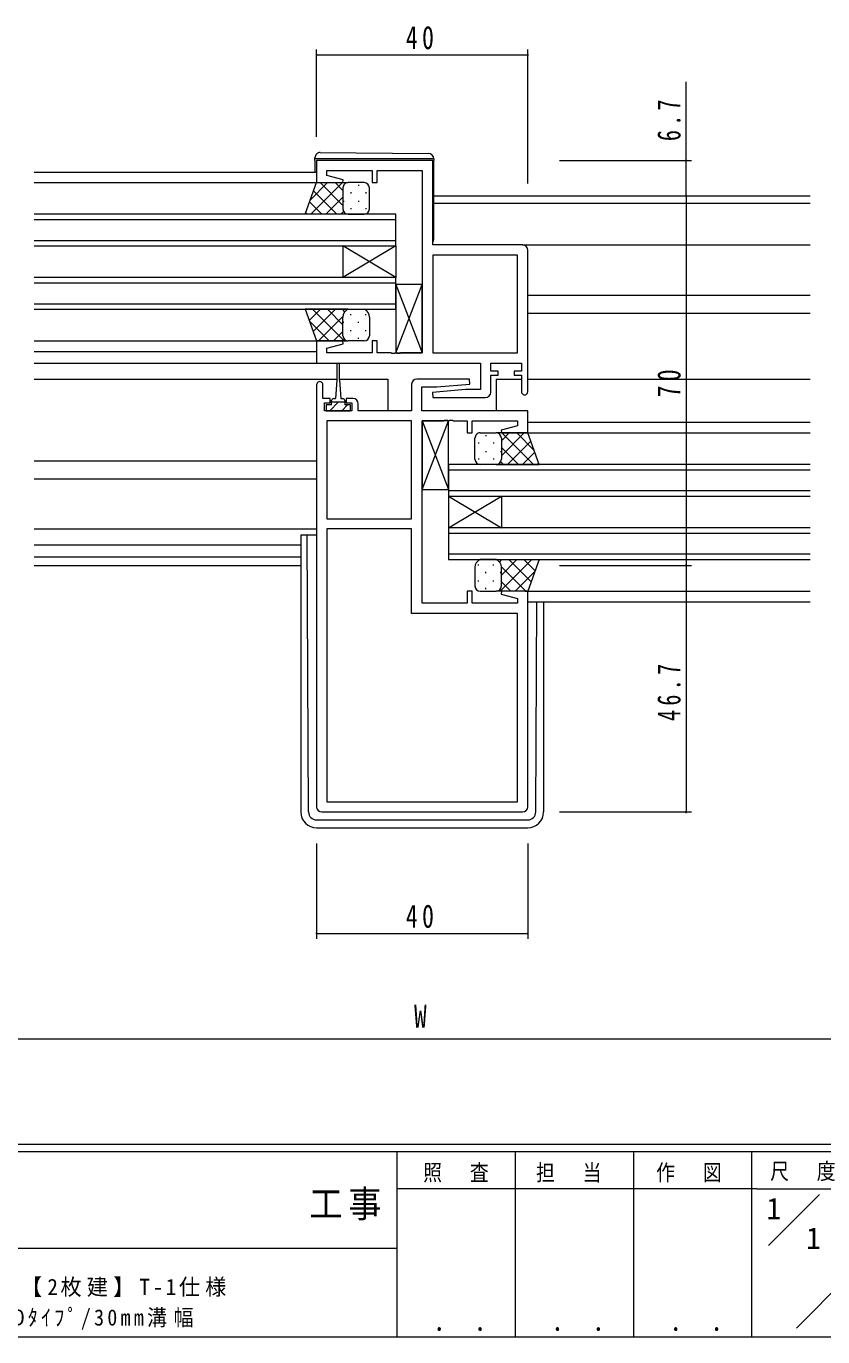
# Model space of a CAD drawing. Units: millimetres on the paper. Extents: x -397 to 397, y -282 to 282.
# Drawn here: x 51.1 to 202, y -282.1 to -33.9 of the extents above; entities that cross this region are included whole.
import ezdxf
from ezdxf.enums import TextEntityAlignment as Align

# ---------------------------------------------------------------- set-up
doc = ezdxf.new("R2010")
doc.units = ezdxf.units.MM
for name, color, linetype, lineweight in [('0-1_YKK_ZWAK', 7, 'Continuous', 18), ('0-3_YKK_11', 7, 'Continuous', 18), ('0-4_YKK_12', 2, 'Continuous', 18), ('0-6_YKK_13', 4, 'Continuous', 18), ('0-7_YKK_D', 6, 'Continuous', 18)]:
    doc.layers.add(name, color=color, linetype=linetype, lineweight=lineweight)
doc.layers.add('0-2_USER1', color=7, linetype='Continuous')
doc.styles.add('ＭＳ ゴシック', font='')
doc.styles.get('ＭＳ ゴシック').set_extended_font_data('MS Gothic')

msp = doc.modelspace()

# ---------------------------------------------------------------- linework, layer by layer
at = {"layer": '0-1_YKK_ZWAK'}
for p, q in [((376.092, -245.688), (-393.908, -245.688)), ((338.292, -247.088), (-393.908, -247.088)), ((121.292, -247.088), (121.292, -282.088)), ((143.692, -247.088), (143.692, -282.088)), ((166.092, -247.088), (166.092, -282.088)), ((188.492, -247.088), (188.492, -282.088)), ((189.476, -254.087), (121.292, -254.087)), ((189.476, -254.087), (209.492, -254.087)), ((191.662, -264.824), (201.355, -255.13)), ((-7.508, -265.287), (121.292, -265.287)), ((196.964, -280.433), (206.488, -270.909)), ((-393.908, -282.088), (338.292, -282.088))]:
    msp.add_line(p, q, dxfattribs=at)
at = {"layer": '0-3_YKK_11'}
for p, q in [((106.092, -59.29), (106.092, -63.49)), ((128.092, -59.29), (106.092, -59.29)), ((128.092, -75.29), (128.092, -59.29)), ((108.022, -61.22), (116.592, -61.22)), ((108.022, -62.137), (108.022, -61.22)), ((117.592, -61.22), (126.092, -61.22)), ((126.092, -61.22), (126.092, -95.76)), ((106.092, -63.49), (111.052, -63.49)), ((111.121, -62.968), (108.022, -62.137)), ((111.052, -63.49), (111.121, -62.968)), ((145.092, -75.29), (128.092, -75.29)), ((146.092, -103.09), (146.092, -76.29)), ((144.162, -77.22), (128.092, -77.22)), ((128.092, -77.22), (128.092, -95.76)), ((128.092, -77.22), (128.092, -95.76)), ((144.162, -95.76), (144.162, -77.22)), ((106.092, -93.49), (106.092, -97.69)), ((111.052, -93.49), (106.092, -93.49)), ((108.022, -94.843), (111.121, -94.013)), ((111.121, -94.013), (111.052, -93.49)), ((108.022, -95.76), (108.022, -94.843)), ((116.592, -95.76), (108.022, -95.76)), ((126.092, -95.76), (122.05, -95.76)), ((128.092, -95.76), (144.162, -95.76)), ((106.092, -97.69), (137.162, -97.69)), ((137.162, -97.69), (137.162, -102.69)), ((139.092, -97.69), (144.892, -97.69)), ((139.092, -99.19), (139.092, -97.69)), ((144.892, -99.19), (143.492, -99.19)), ((143.492, -99.19), (143.492, -99.99)), ((144.892, -97.69), (144.892, -99.19)), ((124.092, -101.69), (124.092, -106.69)), ((135.07, -100.69), (125.092, -100.69)), ((143.492, -99.99), (144.892, -99.99)), ((144.892, -99.99), (144.892, -103.09)), ((106.092, -101.79), (106.092, -181.69)), ((126.022, -102.19), (128.899, -102.19)), ((126.022, -106.69), (126.022, -102.19)), ((112.792, -106.69), (107.592, -106.69)), ((113.992, -106.69), (113.992, -105.39)), ((124.092, -106.69), (113.992, -106.69)), ((146.092, -106.69), (126.022, -106.69)), ((146.092, -110.89), (146.092, -106.69)), ((108.022, -108.62), (108.022, -127.16)), ((108.022, -108.62), (108.022, -127.16)), ((124.092, -108.62), (108.022, -108.62)), ((124.092, -127.16), (124.092, -108.62)), ((126.092, -108.62), (130.134, -108.62)), ((126.092, -143.16), (126.092, -108.62)), ((134.592, -108.62), (134.592, -110.89)), ((135.592, -108.62), (144.162, -108.62)), ((135.592, -110.89), (135.592, -108.62)), ((144.162, -108.62), (144.162, -109.537)), ((134.592, -110.89), (135.592, -110.89)), ((144.162, -109.537), (141.063, -110.368)), ((141.063, -110.368), (141.131, -110.89)), ((141.131, -110.89), (146.092, -110.89)), ((108.022, -127.16), (124.092, -127.16)), ((124.092, -129.09), (108.022, -129.09)), ((108.022, -129.09), (108.022, -180.76)), ((108.022, -129.09), (108.022, -180.76)), ((124.092, -145.09), (124.092, -129.09)), ((141.131, -140.89), (141.063, -141.413)), ((141.063, -141.413), (144.162, -142.243)), ((146.092, -140.89), (141.131, -140.89)), ((146.092, -181.69), (146.092, -140.89)), ((134.592, -143.16), (126.092, -143.16)), ((144.162, -143.16), (135.592, -143.16)), ((144.162, -142.243), (144.162, -143.16)), ((144.162, -145.09), (124.092, -145.09)), ((144.162, -180.76), (144.162, -145.09)), ((108.022, -180.76), (144.162, -180.76)), ((107.092, -182.69), (145.092, -182.69))]:
    msp.add_line(p, q, dxfattribs=at)
for points in [[(116.592, -61.22), (116.592, -63.49), (117.592, -63.49), (117.592, -61.22)], [(122.05, -95.76), (121.867, -95.88), (121.317, -95.88), (121.134, -95.76), (121.05, -95.76), (120.867, -95.88), (120.317, -95.88), (120.134, -95.76), (117.592, -95.76), (117.592, -93.49), (116.592, -93.49), (116.592, -95.76)], [(139.092, -103.19), (139.092, -99.99), (140.492, -99.99), (140.492, -99.19), (139.092, -99.19)], [(128.899, -102.19), (135.112, -101.647), (135.07, -100.69)], [(107.592, -106.69), (107.592, -105.19), (108.692, -105.19), (108.692, -104.39), (107.292, -104.39), (107.292, -101.79)], [(137.162, -102.69), (134.285, -102.69), (128.072, -103.234), (128.114, -104.19), (138.092, -104.19)], [(112.992, -104.39), (111.692, -104.39), (111.692, -105.19), (112.792, -105.19), (112.792, -106.69)], [(130.134, -108.62), (130.317, -108.5), (130.867, -108.5), (131.05, -108.62), (131.134, -108.62), (131.317, -108.5), (131.867, -108.5), (132.05, -108.62), (134.592, -108.62)], [(135.592, -143.16), (135.592, -140.89), (134.592, -140.89), (134.592, -143.16)]]:
    msp.add_lwpolyline(points, dxfattribs=at)
for centre, radius, start, end in [((145.092, -76.29), 1, 0.00001, 89.99999), ((106.692, -101.79), 0.6, 359.99999, 180.00001), ((125.092, -101.69), 1, 90.00001, 179.99999), ((138.092, -103.19), 1, 270.00001, 359.99999), ((145.492, -103.09), 0.6, 179.99999, 0.00001), ((112.992, -105.39), 1, 0.00001, 89.99999), ((107.092, -181.69), 1, 180.00001, 269.99999), ((145.092, -181.69), 1, 270.00001, 359.99999)]:
    msp.add_arc(centre, radius, start, end, dxfattribs=at)
at = {"layer": '0-4_YKK_12'}
for p, q in [((52.592, -61.49), (106.092, -61.49)), ((52.592, -63.49), (106.092, -63.49)), ((128.292, -65.99), (199.592, -65.99)), ((121.092, -69.49), (52.592, -69.49)), ((121.092, -75.49), (121.092, -69.49)), ((128.292, -67.39), (199.592, -67.39)), ((52.592, -70.49), (121.092, -70.49)), ((121.092, -74.49), (52.592, -74.49)), ((52.592, -75.49), (121.092, -75.49)), ((111.092, -75.49), (111.092, -81.49)), ((121.092, -75.49), (111.092, -81.49)), ((121.092, -81.49), (111.092, -75.49)), ((121.092, -75.49), (121.092, -81.49)), ((145.092, -75.29), (199.592, -75.29)), ((121.092, -81.49), (52.592, -81.49)), ((121.092, -87.49), (121.092, -81.49)), ((52.592, -82.49), (121.092, -82.49)), ((121.092, -86.49), (52.592, -86.49)), ((146.092, -84.79), (199.592, -84.79)), ((52.592, -87.49), (121.092, -87.49)), ((146.092, -88.19), (199.592, -88.19)), ((52.592, -93.489), (106.592, -93.49)), ((52.592, -95.49), (106.092, -95.489)), ((52.592, -97.69), (106.592, -97.69)), ((52.592, -100.69), (109.942, -100.69)), ((110.442, -100.69), (119.592, -100.69)), ((119.592, -100.69), (119.592, -106.69)), ((140.092, -100.69), (140.092, -106.69)), ((140.092, -100.69), (144.892, -100.69)), ((146.092, -100.69), (199.592, -100.69)), ((146.092, -108.89), (199.592, -108.89)), ((145.847, -110.89), (199.592, -110.89)), ((52.592, -116.19), (106.092, -116.19)), ((131.092, -116.89), (131.092, -122.89)), ((199.592, -116.89), (131.092, -116.89)), ((131.092, -117.89), (199.592, -117.89)), ((52.592, -119.59), (106.092, -119.59)), ((199.592, -121.89), (131.092, -121.89)), ((131.092, -122.89), (131.092, -128.89)), ((131.092, -122.89), (141.092, -128.89)), ((131.092, -128.89), (141.092, -122.89)), ((131.092, -122.89), (199.592, -122.89)), ((141.092, -122.89), (141.092, -128.89)), ((131.092, -128.89), (131.092, -134.89)), ((199.592, -128.89), (131.092, -128.89)), ((131.092, -129.89), (199.592, -129.89)), ((52.592, -132.09), (103.092, -132.09)), ((199.592, -133.89), (131.092, -133.89)), ((52.592, -134.36), (103.092, -134.36)), ((52.592, -135.99), (103.092, -135.99)), ((131.092, -134.89), (199.592, -134.89)), ((145.592, -140.89), (199.592, -140.89)), ((146.092, -142.89), (199.592, -142.89))]:
    msp.add_line(p, q, dxfattribs=at)
at = {"layer": '0-6_YKK_13'}
for p, q in [((105.792, -58.99), (105.792, -58.803)), ((106.296, -58.99), (105.792, -58.99)), ((105.792, -59.29), (105.792, -58.99)), ((105.792, -59.29), (105.792, -61.49)), ((127.796, -58.99), (106.296, -58.99)), ((106.801, -57.803), (127.301, -57.982)), ((128.292, -58.99), (128.292, -59.29)), ((128.292, -74.29), (128.292, -59.29)), ((103.949, -69.49), (106.092, -63.49)), ((104.926, -66.755), (108.19, -63.49)), ((105.019, -69.49), (111.019, -63.49)), ((106.092, -63.49), (112.092, -63.49)), ((111.092, -67.811), (106.771, -63.49)), ((111.092, -64.983), (109.599, -63.49)), ((111.092, -64.49), (111.092, -68.49)), ((115.092, -63.49), (112.092, -63.49)), ((114.012, -63.91), (114.012, -64.11)), ((116.092, -68.49), (116.092, -64.49)), ((109.942, -69.49), (105.526, -65.074)), ((107.847, -69.49), (111.092, -66.246)), ((111.182, -66.94), (111.182, -67.14)), ((112.597, -65.325), (112.597, -65.525)), ((114.012, -66.94), (114.012, -67.14)), ((115.427, -65.325), (115.427, -65.525)), ((112.092, -69.49), (103.949, -69.49)), ((104.285, -69.49), (104.037, -69.242)), ((107.114, -69.49), (104.782, -67.158)), ((110.676, -69.49), (111.208, -68.958)), ((112.092, -69.49), (115.092, -69.49)), ((112.597, -68.355), (112.597, -68.555)), ((115.427, -68.355), (115.427, -68.555)), ((126.092, -82.76), (121.092, -82.76)), ((121.092, -95.76), (126.092, -82.76)), ((121.092, -82.76), (121.092, -95.76)), ((112.092, -87.49), (103.949, -87.49)), ((103.949, -87.49), (106.092, -93.49)), ((103.96, -87.52), (103.989, -87.49)), ((104.704, -89.604), (106.818, -87.49)), ((111.315, -93.49), (105.315, -87.49)), ((105.448, -91.688), (109.646, -87.49)), ((106.475, -93.49), (111.092, -88.873)), ((111.092, -90.439), (108.143, -87.49)), ((111.438, -87.956), (110.972, -87.49)), ((111.092, -92.49), (111.092, -88.99)), ((112.092, -87.49), (115.092, -87.49)), ((112.597, -88.625), (112.597, -88.425)), ((115.427, -88.625), (115.427, -88.425)), ((116.092, -88.99), (116.092, -92.49)), ((108.486, -93.49), (104.762, -89.765)), ((109.303, -93.49), (111.092, -91.701)), ((111.182, -90.04), (111.182, -89.84)), ((112.597, -91.655), (112.597, -91.455)), ((114.012, -90.04), (114.012, -89.84)), ((115.427, -91.655), (115.427, -91.455)), ((106.092, -93.49), (112.092, -93.49)), ((111.182, -92.905), (111.182, -92.87)), ((115.092, -93.49), (112.092, -93.49)), ((114.012, -93.07), (114.012, -92.87)), ((121.092, -95.76), (126.092, -95.76)), ((109.942, -97.94), (109.942, -100.89)), ((110.442, -100.89), (110.442, -97.94)), ((109.942, -100.89), (109.692, -104.39)), ((110.442, -100.89), (110.692, -104.39)), ((107.892, -106.69), (112.492, -106.69)), ((110.192, -105.099), (108.601, -106.69)), ((108.942, -105.59), (108.942, -104.79)), ((111.442, -105.09), (108.942, -105.09)), ((109.342, -104.39), (109.692, -104.39)), ((110.201, -105.09), (110.192, -105.099)), ((110.692, -104.39), (111.042, -104.39)), ((111.946, -105.59), (110.846, -106.69)), ((111.442, -104.79), (111.442, -105.59)), ((131.092, -108.62), (126.092, -108.62)), ((126.092, -121.62), (131.092, -108.62)), ((126.092, -108.62), (126.092, -121.62)), ((137.092, -110.89), (140.092, -110.89)), ((138.172, -111.31), (138.172, -111.51)), ((146.092, -110.89), (140.092, -110.89)), ((141.092, -115.211), (145.413, -110.89)), ((141.092, -112.383), (142.585, -110.89)), ((147.165, -116.89), (141.165, -110.89)), ((147.258, -114.155), (143.993, -110.89)), ((148.235, -116.89), (146.092, -110.89)), ((136.092, -115.89), (136.092, -111.89)), ((136.757, -112.725), (136.757, -112.925)), ((139.587, -112.725), (139.587, -112.925)), ((141.092, -111.89), (141.092, -115.89)), ((144.336, -116.89), (141.092, -113.646)), ((142.241, -116.89), (146.658, -112.474)), ((136.757, -115.755), (136.757, -115.955)), ((138.172, -114.34), (138.172, -114.54)), ((139.587, -115.755), (139.587, -115.955)), ((141.508, -116.89), (140.976, -116.358)), ((141.002, -114.34), (141.002, -114.54)), ((145.07, -116.89), (147.402, -114.558)), ((147.898, -116.89), (148.146, -116.642)), ((140.092, -116.89), (137.092, -116.89)), ((140.092, -116.89), (148.235, -116.89)), ((126.092, -121.62), (131.092, -121.62)), ((52.592, -129.09), (106.092, -129.09)), ((106.092, -130.296), (103.092, -130.296)), ((103.092, -130.296), (103.092, -182.688)), ((104.584, -182.696), (104.308, -130.338)), ((136.092, -136.39), (136.092, -139.89)), ((136.757, -136.025), (136.757, -135.825)), ((140.092, -134.89), (137.092, -134.89)), ((139.587, -136.025), (139.587, -135.825)), ((140.092, -134.89), (148.235, -134.89)), ((140.746, -135.356), (141.212, -134.89)), ((140.869, -140.89), (146.869, -134.89)), ((141.092, -137.839), (144.04, -134.89)), ((145.709, -140.89), (141.092, -136.273)), ((141.092, -139.89), (141.092, -136.39)), ((146.735, -139.088), (142.537, -134.89)), ((147.48, -137.004), (145.366, -134.89)), ((148.235, -134.89), (146.092, -140.89)), ((136.757, -139.055), (136.757, -138.855)), ((138.172, -137.44), (138.172, -137.24)), ((139.587, -139.055), (139.587, -138.855)), ((141.002, -137.44), (141.002, -137.24)), ((143.697, -140.89), (147.422, -137.165)), ((137.092, -140.89), (140.092, -140.89)), ((138.172, -140.47), (138.172, -140.27)), ((146.092, -140.89), (140.092, -140.89)), ((141.002, -140.305), (141.002, -140.27)), ((142.881, -140.89), (141.092, -139.101)), ((147.6, -182.696), (147.809, -142.89)), ((149.092, -142.89), (149.092, -182.688)), ((106.084, -184.188), (146.1, -184.188)), ((106.092, -185.688), (146.092, -185.688))]:
    msp.add_line(p, q, dxfattribs=at)
for points in [[(128.292, -58.981), (128.292, -58.99), (127.796, -58.99)], [(121.092, -82.76), (126.092, -95.76), (126.092, -82.76)], [(108.942, -105.59), (107.892, -105.59), (107.892, -106.69)], [(112.492, -106.69), (112.492, -105.59), (111.442, -105.59)], [(126.092, -108.62), (131.092, -121.62), (131.092, -108.62)]]:
    msp.add_lwpolyline(points, dxfattribs=at)
for centre, radius, start, end in [((106.792, -58.803), 1, 89.5, 180), ((127.292, -58.981), 1, 0, 89.5), ((112.092, -64.49), 1, 90.0001, 180.0001), ((115.092, -64.49), 1, 0.0001, 90.0001), ((112.092, -68.49), 1, 180.0001, 270.0001), ((115.092, -68.49), 1, 270.0001, 0.0001), ((127.792, -74.29), 0.5, 306.86983, 0), ((112.624, -88.928), 1.534, 110.30864, 182.31157), ((114.56, -88.928), 1.534, 357.6883, 69.69119), ((112.092, -92.49), 1, 179.9999, 269.9999), ((115.092, -92.49), 1, 269.9999, 359.9999), ((110.192, -97.94), 0.25, 0, 180), ((109.342, -104.79), 0.4, 90, 180), ((111.042, -104.79), 0.4, 0, 90), ((137.092, -111.89), 1, 89.9999, 179.9999), ((140.092, -111.89), 1, 359.9999, 89.9999), ((137.092, -115.89), 1, 179.9999, 269.9999), ((140.092, -115.89), 1, 269.9999, 359.9999), ((137.624, -136.328), 1.534, 110.30881, 182.3117), ((139.56, -136.328), 1.534, 357.68843, 69.69136), ((137.092, -139.89), 1, 180.0001, 270.0001), ((140.092, -139.89), 1, 270.0001, 0.0001), ((106.092, -182.688), 3, 180, 270), ((106.084, -182.688), 1.5, 180.30155, 270), ((146.092, -182.688), 3, 270, 0), ((146.1, -182.688), 1.5, 270, 359.69845)]:
    msp.add_arc(centre, radius, start, end, dxfattribs=at)
at = {"layer": '0-7_YKK_D'}
for p, q in [((106.092, -54.796), (106.092, -38.29)), ((106.092, -39.29), (146.092, -39.29)), ((146.092, -63.671), (146.092, -38.29)), ((152.092, -59.29), (177.092, -59.29)), ((152.092, -65.99), (177.092, -65.99)), ((152.092, -65.99), (177.092, -65.99)), ((176.092, -65.99), (176.092, -135.99)), ((152.092, -135.99), (177.092, -135.99)), ((152.092, -135.99), (177.092, -135.99)), ((176.092, -135.99), (176.092, -182.69)), ((152.092, -182.69), (177.092, -182.69)), ((106.092, -188.688), (106.092, -206.688)), ((146.092, -188.688), (146.092, -206.688)), ((106.092, -205.688), (146.092, -205.688)), ((-41.908, -225.688), (294.092, -225.688))]:
    msp.add_line(p, q, dxfattribs=at)
msp.add_lwpolyline([(176.092, -65.99), (176.092, -59.29), (176.092, -44.39)], dxfattribs=at)
for centre, start, end in [((106.092, -39.29), 0, 180), ((106.092, -39.29), 180, 0), ((146.092, -39.29), 0, 180), ((146.092, -39.29), 180, 0), ((176.092, -59.29), 90, 270), ((176.092, -59.29), 270, 90), ((176.092, -65.99), 90, 270), ((176.092, -65.99), 90, 270), ((176.092, -65.99), 270, 90), ((176.092, -65.99), 270, 90), ((176.092, -135.99), 90, 270), ((176.092, -135.99), 90, 270), ((176.092, -135.99), 270, 90), ((176.092, -135.99), 270, 90), ((176.092, -182.69), 90, 270), ((176.092, -182.69), 270, 90), ((106.092, -205.688), 0, 180), ((106.092, -205.688), 180, 0), ((146.092, -205.688), 0, 180), ((146.092, -205.688), 180, 0)]:
    msp.add_arc(centre, 0.106, start, end, dxfattribs=at)

# ---------------------------------------------------------------- texts
at = {"layer": '0-1_YKK_ZWAK', "attachment_point": 7, "style": 'ＭＳ ゴシック'}
for s, insert, char_height in [('\\T1.24;\\W0.85;照\\~\\~査', (126.281, -252.868), 3.079), ('\\T1.24;\\W0.85;担\\~\\~当', (147.646, -252.868), 3.079), ('\\T1.24;\\W0.85;作\\~\\~図', (170.412, -252.85), 3.079), ('\\T1.24;\\W0.85;尺\\~\\~度', (192.004, -252.625), 3.079), ('\\T1.17;\\W0.9;工事', (104.723, -260.044), 5.132), ('\\T1.24;\\W0.85;\\~．\\~．', (125.747, -281.034), 3.592), ('\\T1.24;\\W0.85;\\~．\\~．', (148.147, -281.034), 3.592), ('\\T1.24;\\W0.85;\\~．\\~．', (170.547, -281.034), 3.592)]:
    msp.add_mtext(s, dxfattribs=dict(at, insert=insert, char_height=char_height))
at = {"layer": '0-2_USER1', "style": 'ＭＳ ゴシック'}
for p in [(191.292, -261.087), (198.825, -266.687)]:
    msp.add_text('1', height=4.106, dxfattribs=at).set_placement(p, align=Align.BOTTOM_LEFT)
at = {"layer": '0-2_USER1', "char_height": 3.079, "attachment_point": 7, "style": 'ＭＳ ゴシック'}
for s, insert in [('\\T1.25;\\W0.95;EXIMA31\\~引違い窓【2枚建】T-1仕様', (10.269, -274.537)), ('\\T1.33;\\W0.9;RC枠\\~ｱﾝｸﾞﾙ無\\~Dﾀｲﾌﾟ/30mm溝幅', (16.229, -280.712))]:
    msp.add_mtext(s, dxfattribs=dict(at, insert=insert))
at = {"layer": '0-7_YKK_D', "color": 7, "style": 'ＭＳ ゴシック', "width": 0.8}
msp.add_text('W', height=4.399, dxfattribs=at).set_placement((124.557, -224.888), align=Align.BOTTOM_LEFT)
at = {"layer": '0-7_YKK_D', "color": 7, "char_height": 4.399, "attachment_point": 7, "style": 'ＭＳ ゴシック'}
for insert in [(122.997, -38.29), (122.997, -204.688)]:
    msp.add_mtext('\\T1.37;\\W0.75;40', dxfattribs=dict(at, insert=insert))
at = {"layer": '0-7_YKK_D', "color": 7, "char_height": 4.399, "attachment_point": 7, "rotation": 90, "style": 'ＭＳ ゴシック'}
for s, insert in [('\\T1.38;\\W0.7;6.7', (175.092, -55.632)), ('\\T1.37;\\W0.75;70', (175.092, -104.182)), ('\\T1.39;\\W0.7;46.7', (175.092, -165.468))]:
    msp.add_mtext(s, dxfattribs=dict(at, insert=insert))

doc.saveas('drawing.dxf')
